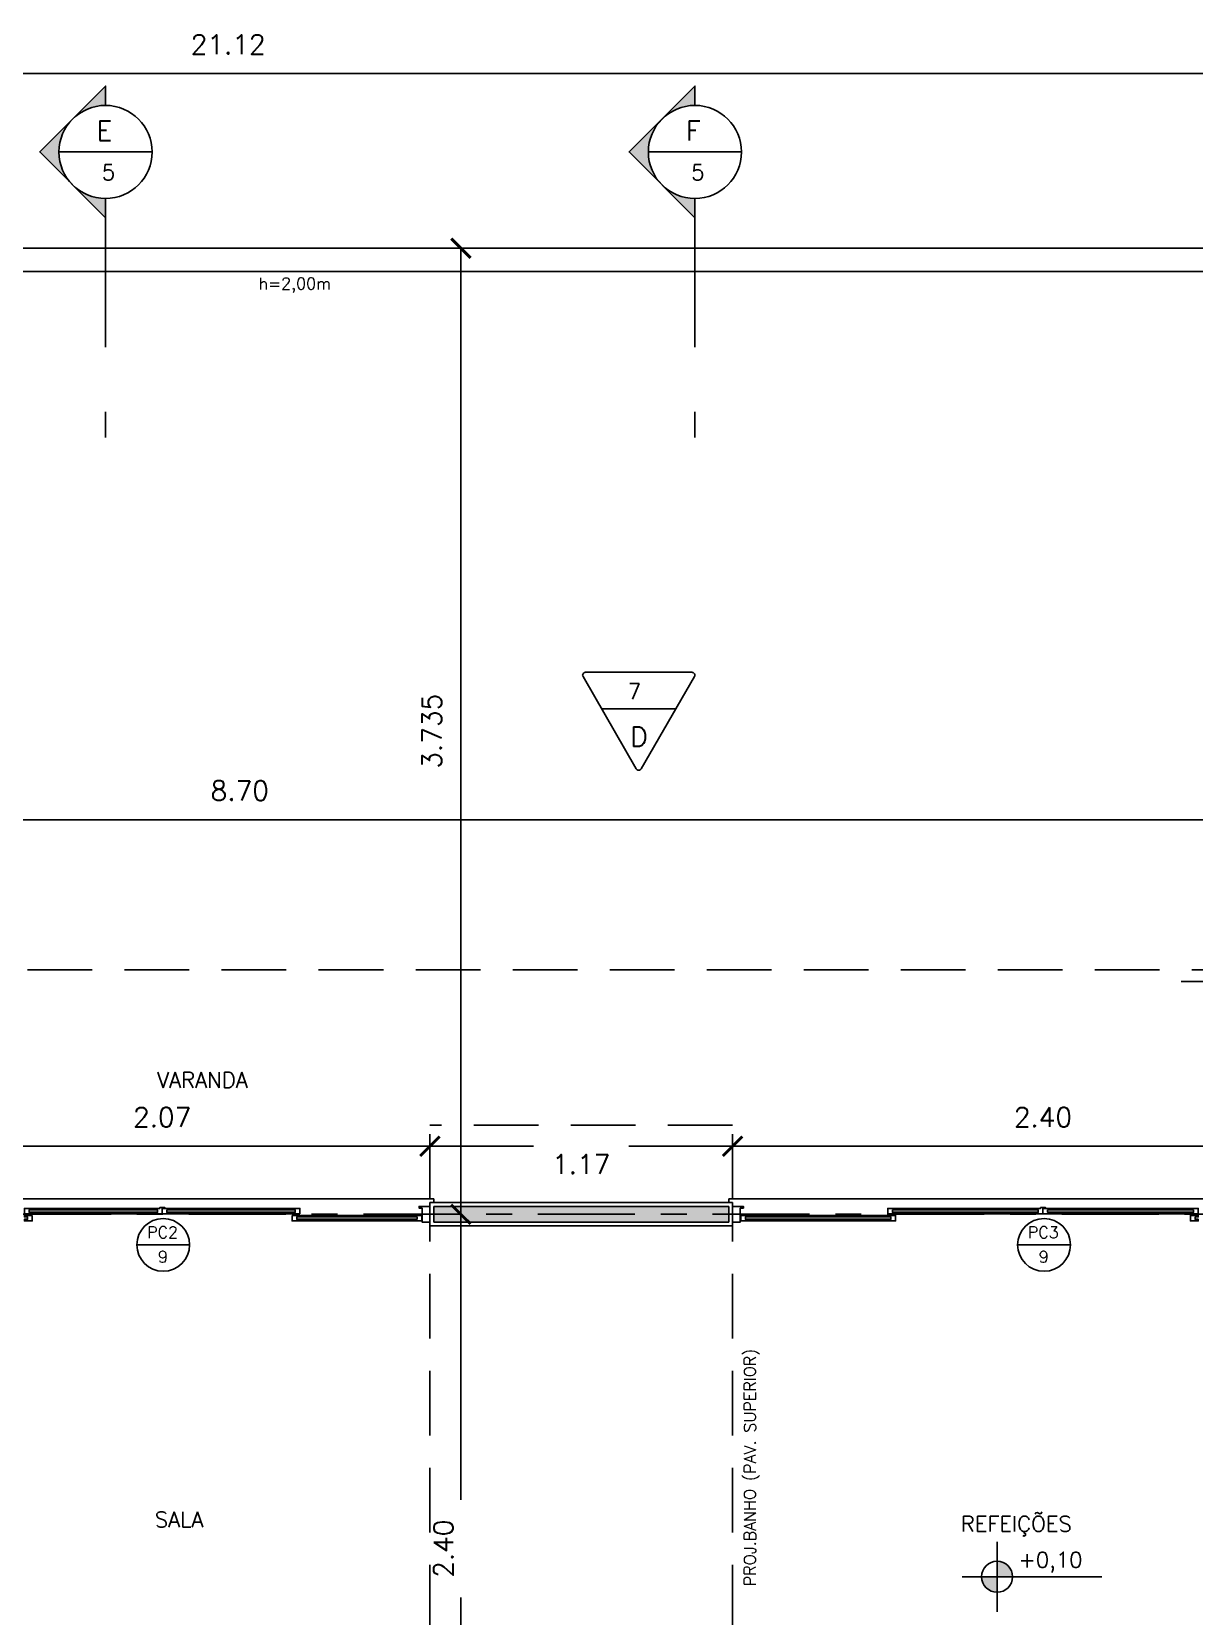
# Model space of a CAD drawing. Header units: millimetres. Extents: x 128 to 761, y 122 to 191.
# Drawn here: x 138.81 to 143.3, y 131.62 to 137.75 of the extents above; entities that cross this region are included whole.
import ezdxf
from ezdxf.enums import TextEntityAlignment as Align

# ---------------------------------------------------------------- set-up
doc = ezdxf.new("R2010")
doc.units = ezdxf.units.MM
for name, pattern in [('CENTER', [0.6, 0.375, -0.075, 0.075, -0.075]), ('DASHDOT', [1, 0.5, -0.25, 0, -0.25]), ('HIDDEN', [0.375, 0.25, -0.125])]:
    doc.linetypes.add(name, pattern=pattern)
for name, color, linetype in [('ALV', 5, 'Continuous'), ('CAIX', 2, 'Continuous'), ('CAIXN', 7, 'Continuous'), ('COTAS', 1, 'Continuous'), ('EIXOS', 141, 'CENTER'), ('LPROJ', 7, 'HIDDEN'), ('LVISTA02', 1, 'Continuous'), ('NOTAS', 2, 'Continuous'), ('REVEST', 2, 'Continuous'), ('SOLID', 8, 'Continuous'), ('TEXT', 3, 'Continuous')]:
    doc.layers.add(name, color=color, linetype=linetype)
doc.styles.add('100-50', font='romans.shx', dxfattribs={"height": 0.125})
doc.styles.add('60-50', font='romans.shx', dxfattribs={"height": 0.075})
doc.styles.add('80-50', font='romans.shx', dxfattribs={"height": 0.1})
doc.dimstyles.new('50', dxfattribs={"dimtxt": 0.1, "dimasz": 2.5, "dimexe": 1.25, "dimexo": 0.625, "dimgap": 0.075, "dimtad": 1, "dimzin": 0, "dimdsep": 46, "dimtxsty": '60-50', "dimcen": 2.5, "dimclrt": 3, "dimadec": 0, "dimazin": 0, "dimtfac": 1, "dimtmove": 0, "dimatfit": 3, "dimfxl": 1, "dimarcsym": 0})

# ---------------------------------------------------------------- blocks, each defined once
blk = doc.blocks.new('_ARCHTICK')
at = {"color": 0, "linetype": 'ByBlock', "const_width": 0.15}
blk.add_lwpolyline([(-0.5, -0.5), (0.5, 0.5)], dxfattribs=at)
blk = doc.blocks.new('*D14')
at = {"layer": 'COTAS', "color": 0, "lineweight": -2}
for p, q in [((135.2635, 134.1081), (135.2635, 134.7774)), ((143.9635, 134.7024), (135.2635, 134.7024))]:
    blk.add_line(p, q, dxfattribs=at)
at = {"layer": 'DEFPOINTS', "color": 0}
for p in [(135.2635, 134.7024), (143.9635, 134.5249), (135.2635, 134.0331)]:
    blk.add_point(p, dxfattribs=at)
at = {"layer": 'COTAS', "color": 0, "lineweight": -2, "xscale": 0.075, "yscale": 0.075, "zscale": 0.075, "rotation": 180}
blk.add_blockref('_ARCHTICK', (135.2635, 134.7024), dxfattribs=at)
at = {"layer": 'COTAS', "color": 0, "lineweight": -2, "xscale": 0.075, "yscale": 0.075, "zscale": 0.075}
blk.add_blockref('_ARCHTICK', (143.9635, 134.7024), dxfattribs=at)
at = {"layer": 'COTAS', "color": 3, "insert": (139.6135, 134.8149), "char_height": 0.075, "attachment_point": 5, "style": '60-50'}
blk.add_mtext('8.70', dxfattribs=at)
blk = doc.blocks.new('*D20')
at = {"layer": 'COTAS', "color": 0, "lineweight": -2}
for p, q in [((129.0085, 137.286), (129.0085, 137.6626)), ((150.1285, 137.286), (150.1285, 137.6626)), ((129.0085, 137.5876), (150.1285, 137.5876))]:
    blk.add_line(p, q, dxfattribs=at)
at = {"layer": 'DEFPOINTS', "color": 0}
for p in [(150.1285, 137.5876), (129.0085, 137.211), (150.1285, 137.211)]:
    blk.add_point(p, dxfattribs=at)
at = {"layer": 'COTAS', "color": 0, "lineweight": -2, "xscale": 0.075, "yscale": 0.075, "zscale": 0.075, "rotation": 180}
blk.add_blockref('_ARCHTICK', (129.0085, 137.5876), dxfattribs=at)
at = {"layer": 'COTAS', "color": 0, "lineweight": -2, "xscale": 0.075, "yscale": 0.075, "zscale": 0.075}
blk.add_blockref('_ARCHTICK', (150.1285, 137.5876), dxfattribs=at)
at = {"layer": 'COTAS', "color": 3, "insert": (139.5685, 137.7001), "char_height": 0.075, "attachment_point": 5, "style": '60-50'}
blk.add_mtext('21.12', dxfattribs=at)
blk = doc.blocks.new('*D44')
at = {"layer": 'COTAS', "color": 0, "lineweight": -2}
for p, q in [((140.4682, 133.1771), (140.4682, 132.0734)), ((140.4682, 130.7771), (140.4682, 131.6948))]:
    blk.add_line(p, q, dxfattribs=at)
at = {"layer": 'DEFPOINTS', "color": 0}
for p in [(140.4682, 133.1771), (140.4682, 133.1771), (140.4682, 130.7771)]:
    blk.add_point(p, dxfattribs=at)
at = {"layer": 'COTAS', "color": 0, "lineweight": -2, "xscale": 0.075, "yscale": 0.075, "zscale": 0.075}
for p, rotation in [((140.4682, 133.1771), 90), ((140.4682, 130.7771), 270)]:
    blk.add_blockref('_ARCHTICK', p, dxfattribs=dict(at, rotation=rotation))
at = {"layer": 'COTAS', "color": 3, "insert": (140.4007, 131.8841), "char_height": 0.075, "attachment_point": 5, "rotation": 90, "style": '60-50'}
blk.add_mtext('2.40', dxfattribs=at)
blk = doc.blocks.new('*D45')
at = {"layer": 'COTAS', "color": 0, "lineweight": -2}
blk.add_line((140.4682, 133.1771), (140.4682, 136.9121), dxfattribs=at)
at = {"layer": 'DEFPOINTS', "color": 0}
for p in [(140.4682, 136.9121), (140.4682, 136.9121), (140.4682, 133.1771)]:
    blk.add_point(p, dxfattribs=at)
at = {"layer": 'COTAS', "color": 0, "lineweight": -2, "xscale": 0.075, "yscale": 0.075, "zscale": 0.075}
for p, rotation in [((140.4682, 136.9121), 90), ((140.4682, 133.1771), 270)]:
    blk.add_blockref('_ARCHTICK', p, dxfattribs=dict(at, rotation=rotation))
at = {"layer": 'COTAS', "color": 3, "insert": (140.3557, 135.0446), "char_height": 0.075, "attachment_point": 5, "rotation": 90, "style": '60-50'}
blk.add_mtext('3.735', dxfattribs=at)
blk = doc.blocks.new('*D95')
at = {"layer": 'COTAS', "color": 0, "lineweight": -2}
blk.add_line((138.2785, 133.44), (140.3485, 133.44), dxfattribs=at)
at = {"layer": 'DEFPOINTS', "color": 0}
for p in [(138.2785, 133.44), (140.3485, 133.44), (140.3485, 133.44)]:
    blk.add_point(p, dxfattribs=at)
at = {"layer": 'COTAS', "color": 0, "lineweight": -2, "xscale": 0.075, "yscale": 0.075, "zscale": 0.075, "rotation": 180}
blk.add_blockref('_ARCHTICK', (138.2785, 133.44), dxfattribs=at)
at = {"layer": 'COTAS', "color": 0, "lineweight": -2, "xscale": 0.075, "yscale": 0.075, "zscale": 0.075}
blk.add_blockref('_ARCHTICK', (140.3485, 133.44), dxfattribs=at)
at = {"layer": 'COTAS', "color": 3, "insert": (139.3135, 133.5525), "char_height": 0.075, "attachment_point": 5, "style": '60-50'}
blk.add_mtext('2.07', dxfattribs=at)
blk = doc.blocks.new('*D96')
at = {"layer": 'COTAS', "color": 0, "lineweight": -2}
for p, q in [((140.3485, 133.44), (140.7496, 133.44)), ((141.5185, 133.44), (141.1174, 133.44))]:
    blk.add_line(p, q, dxfattribs=at)
at = {"layer": 'DEFPOINTS', "color": 0}
for p in [(140.3485, 133.44), (141.5185, 133.44), (141.5185, 133.44)]:
    blk.add_point(p, dxfattribs=at)
at = {"layer": 'COTAS', "color": 0, "lineweight": -2, "xscale": 0.075, "yscale": 0.075, "zscale": 0.075, "rotation": 180}
blk.add_blockref('_ARCHTICK', (140.3485, 133.44), dxfattribs=at)
at = {"layer": 'COTAS', "color": 0, "lineweight": -2, "xscale": 0.075, "yscale": 0.075, "zscale": 0.075}
blk.add_blockref('_ARCHTICK', (141.5185, 133.44), dxfattribs=at)
at = {"layer": 'COTAS', "color": 3, "insert": (140.9335, 133.3709), "char_height": 0.075, "attachment_point": 5, "style": '60-50'}
blk.add_mtext('1.17', dxfattribs=at)
blk = doc.blocks.new('*D97')
at = {"layer": 'COTAS', "color": 0, "lineweight": -2}
for p, q in [((143.9185, 133.3166), (143.9185, 133.515)), ((141.5185, 133.44), (143.9185, 133.44))]:
    blk.add_line(p, q, dxfattribs=at)
at = {"layer": 'DEFPOINTS', "color": 0}
for p in [(141.5185, 133.44), (143.9185, 133.44), (143.9185, 133.2416)]:
    blk.add_point(p, dxfattribs=at)
at = {"layer": 'COTAS', "color": 0, "lineweight": -2, "xscale": 0.075, "yscale": 0.075, "zscale": 0.075, "rotation": 180}
blk.add_blockref('_ARCHTICK', (141.5185, 133.44), dxfattribs=at)
at = {"layer": 'COTAS', "color": 0, "lineweight": -2, "xscale": 0.075, "yscale": 0.075, "zscale": 0.075}
blk.add_blockref('_ARCHTICK', (143.9185, 133.44), dxfattribs=at)
at = {"layer": 'COTAS', "color": 3, "insert": (142.7185, 133.5525), "char_height": 0.075, "attachment_point": 5, "style": '60-50'}
blk.add_mtext('2.40', dxfattribs=at)

msp = doc.modelspace()

# ---------------------------------------------------------------- hatches: boundary and pattern name
at = {"layer": 'NOTAS'}
h = msp.add_hatch(color=1, dxfattribs=at)
h.paths.add_polyline_path([(138.9673, 137.4116), (138.84, 137.2843), (138.9673, 137.157, -0.414214)])
h.paths.add_polyline_path([(138.9673, 137.157), (139.0946, 137.0297), (139.0946, 137.1043, -0.198912)])
h.paths.add_polyline_path([(139.0946, 137.4643), (139.0946, 137.5388), (138.9673, 137.4116, -0.198912)])
h = msp.add_hatch(color=1, dxfattribs=at)
h.paths.add_polyline_path([(141.2458, 137.4116), (141.1185, 137.2843), (141.2458, 137.157, -0.414214)])
h.paths.add_polyline_path([(141.2458, 137.157), (141.3731, 137.0297), (141.3731, 137.1043, -0.198912)])
h.paths.add_polyline_path([(141.3731, 137.4643), (141.3731, 137.5388), (141.2458, 137.4116, -0.198912)])
h = msp.add_hatch(color=1, dxfattribs=at)
h.paths.add_polyline_path([(142.541, 131.7154), (142.541, 131.7754), (142.481, 131.7754, 0.414214)])
h.paths.add_polyline_path([(142.541, 131.8354), (142.541, 131.7754), (142.601, 131.7754, 0.414214)])
at = {"layer": 'SOLID'}
h = msp.add_hatch(color=256, dxfattribs=at)
h.paths.add_polyline_path([(141.5035, 133.1471), (141.5035, 133.2071), (140.3635, 133.2071), (140.3635, 133.1471)])
h.paths.add_polyline_path([(140.3635, 130.8071), (140.3635, 130.7471), (141.4435, 130.7471), (141.4435, 130.7171), (141.5035, 130.7171), (141.5035, 130.7471), (142.1335, 130.7471), (142.1335, 130.7171), (142.1935, 130.7171), (142.1935, 130.8071)])
h.paths.add_polyline_path([(141.4435, 129.2624), (141.4435, 128.7818), (141.1818, 128.6771), (141.0835, 128.6771), (141.0835, 128.6171), (141.4435, 128.6171), (141.4435, 127.8971), (141.5035, 127.8971), (141.5035, 128.6771), (141.5335, 128.6771), (141.5335, 128.7371), (141.5035, 128.7371), (141.5035, 130.1471), (141.4435, 130.1471), (141.4435, 129.4271), (141.0835, 129.4271), (141.0835, 129.3671), (141.1818, 129.3671)])
h.paths.add_polyline_path([(140.3635, 126.9371), (140.3635, 126.8171), (141.5035, 126.8171), (141.5035, 126.9371)])
h.paths.add_polyline_path([(142.1335, 126.9371), (142.1335, 126.8171), (143.3035, 126.8171), (143.3035, 126.9371), (142.8235, 126.9371), (142.8235, 126.9431), (142.7635, 126.9431), (142.7635, 126.9371)])
h.paths.add_polyline_path([(142.1935, 127.9571), (142.1935, 127.9631), (142.1335, 127.9631), (142.1335, 127.8971), (142.7635, 127.8971), (142.7635, 127.8911), (142.8235, 127.8911), (142.8235, 127.8971), (143.3035, 127.8971), (143.3035, 127.9571)])
h.paths.add_polyline_path([(143.2435, 128.7371), (143.2435, 128.6171), (143.9935, 128.6171), (143.9935, 129.4271), (143.6335, 129.4271), (143.6335, 130.0571), (145.7815, 130.0571), (145.7815, 130.1171), (145.6735, 130.1171), (145.6735, 130.1471), (145.6135, 130.1471), (145.6135, 130.1171), (143.9935, 130.1171), (143.9935, 130.1471), (143.9335, 130.1471), (143.9335, 130.1171), (142.1935, 130.1171), (142.1935, 130.1471), (142.1335, 130.1471), (142.1335, 130.0571), (143.5735, 130.0571), (143.5735, 129.4271), (142.1335, 129.4271), (142.1335, 128.7371), (142.1035, 128.7371), (142.1035, 128.6771), (142.1335, 128.6771), (142.1335, 128.4071), (142.1935, 128.4071), (142.1935, 129.3671), (143.9335, 129.3671), (143.9335, 128.7371)])
h.paths.add_polyline_path([(143.9935, 133.2266), (143.9335, 133.2266), (143.9335, 130.7171), (143.9935, 130.7171)])
h.paths.add_polyline_path([(143.9935, 134.1071), (143.9335, 134.1071), (143.9335, 133.7966), (143.9935, 133.7966)])

# ---------------------------------------------------------------- linework, layer by layer
at = {"layer": 'ALV'}
for p, q in [((140.3635, 133.2071), (141.5035, 133.2071)), ((140.3635, 133.1471), (140.3635, 133.2071)), ((141.5035, 133.1471), (141.5035, 133.2071)), ((140.3635, 133.1471), (141.5035, 133.1471))]:
    msp.add_line(p, q, dxfattribs=at)
at = {"layer": 'CAIX', "color": 1}
for p, q in [((138.8095, 133.1996), (139.2835, 133.1996)), ((139.816, 133.1996), (139.3435, 133.1996)), ((142.1485, 133.1996), (142.6885, 133.1996)), ((143.2885, 133.1996), (142.7485, 133.1996)), ((138.8095, 133.1786), (139.2835, 133.1786)), ((139.816, 133.1786), (139.3435, 133.1786)), ((140.287, 133.1726), (139.846, 133.1726)), ((140.287, 133.1516), (139.846, 133.1516)), ((141.58, 133.1726), (142.1185, 133.1726)), ((141.58, 133.1516), (142.1185, 133.1516)), ((142.1485, 133.1786), (142.6885, 133.1786)), ((143.2885, 133.1786), (142.7485, 133.1786))]:
    msp.add_line(p, q, dxfattribs=at)
at = {"layer": 'CAIX'}
for p, q in [((138.811, 133.1936), (139.2835, 133.1936)), ((138.811, 133.1846), (139.2835, 133.1846)), ((139.8265, 133.1936), (139.3435, 133.1936)), ((139.8265, 133.1846), (139.3435, 133.1846)), ((140.2975, 133.1666), (139.846, 133.1666)), ((140.2975, 133.1576), (139.846, 133.1576)), ((141.58, 133.1666), (142.1185, 133.1666)), ((141.58, 133.1576), (142.1185, 133.1576)), ((142.1485, 133.1936), (142.6885, 133.1936)), ((142.1485, 133.1846), (142.6885, 133.1846)), ((143.2885, 133.1936), (142.7485, 133.1936)), ((143.2885, 133.1846), (142.7485, 133.1846))]:
    msp.add_line(p, q, dxfattribs=at)
for points in [[(138.781, 133.1786), (138.811, 133.1786), (138.811, 133.1846), (138.799, 133.1846), (138.799, 133.1936), (138.811, 133.1936), (138.811, 133.1996), (138.781, 133.1996)], [(139.2835, 133.1936), (139.2955, 133.1936), (139.2955, 133.1846), (139.2835, 133.1846), (139.2835, 133.1786), (139.3135, 133.1786), (139.3135, 133.1996), (139.3239, 133.1996), (139.3239, 133.2029), (139.3045, 133.2029), (139.3045, 133.1996), (139.2835, 133.1996)], [(139.3315, 133.1936), (139.3315, 133.1846), (139.3435, 133.1846), (139.3435, 133.1786), (139.3135, 133.1786), (139.3135, 133.1996), (139.3435, 133.1996), (139.3435, 133.1936)], [(139.846, 133.1786), (139.816, 133.1786), (139.816, 133.1846), (139.828, 133.1846), (139.828, 133.1936), (139.816, 133.1936), (139.816, 133.1996), (139.846, 133.1996)], [(142.1365, 133.1936), (142.1365, 133.1846), (142.1485, 133.1846), (142.1485, 133.1786), (142.1185, 133.1786), (142.1185, 133.1996), (142.1485, 133.1996), (142.1485, 133.1936)], [(142.7365, 133.1936), (142.7365, 133.1846), (142.7485, 133.1846), (142.7485, 133.1786), (142.7185, 133.1786), (142.7185, 133.1996), (142.7485, 133.1996), (142.7485, 133.1936)], [(143.3005, 133.1936), (143.3005, 133.1846), (143.2885, 133.1846), (143.2885, 133.1786), (143.3185, 133.1786), (143.3185, 133.1996), (143.2885, 133.1996), (143.2885, 133.1936)], [(138.811, 133.1726), (138.781, 133.1726), (138.781, 133.1666), (138.793, 133.1666), (138.793, 133.1576), (138.781, 133.1576), (138.781, 133.1516), (138.811, 133.1516)], [(139.816, 133.1726), (139.846, 133.1726), (139.846, 133.1666), (139.834, 133.1666), (139.834, 133.1576), (139.846, 133.1576), (139.846, 133.1516), (139.816, 133.1516)], [(140.317, 133.1726), (140.287, 133.1726), (140.287, 133.1666), (140.299, 133.1666), (140.299, 133.1576), (140.287, 133.1576), (140.287, 133.1516), (140.317, 133.1516)], [(141.55, 133.1726), (141.58, 133.1726), (141.58, 133.1666), (141.568, 133.1666), (141.568, 133.1576), (141.58, 133.1576), (141.58, 133.1516), (141.55, 133.1516)], [(142.1185, 133.1726), (142.1185, 133.1666), (142.1305, 133.1666), (142.1305, 133.1576), (142.1185, 133.1576), (142.1185, 133.1516), (142.1485, 133.1516), (142.1485, 133.1726)], [(143.3065, 133.1666), (143.3065, 133.1576), (143.3185, 133.1576), (143.3185, 133.1516), (143.2885, 133.1516), (143.2885, 133.1726), (143.3185, 133.1726), (143.3185, 133.1666)]]:
    msp.add_lwpolyline(points, close=True, dxfattribs=at)
for points in [[(140.3485, 133.2071), (140.3065, 133.2071), (140.3065, 133.2011), (140.3185, 133.2011), (140.3185, 133.1471), (140.3485, 133.1471)], [(141.5185, 133.2071), (141.5605, 133.2071), (141.5605, 133.2011), (141.5485, 133.2011), (141.5485, 133.1471), (141.5185, 133.1471)], [(142.7289, 133.1996), (142.7289, 133.2029), (142.7095, 133.2029), (142.7095, 133.1996), (142.6885, 133.1996), (142.6885, 133.1936), (142.7005, 133.1936), (142.7005, 133.1846), (142.6885, 133.1846), (142.6885, 133.1786), (142.7185, 133.1786), (142.7185, 133.1996)]]:
    msp.add_lwpolyline(points, dxfattribs=at)
at = {"layer": 'CAIXN', "color": 8, "ltscale": 0.5}
for p, q in [((139.2156, 133.0587), (139.4196, 133.0587)), ((142.6206, 133.0587), (142.8246, 133.0587))]:
    msp.add_line(p, q, dxfattribs=at)
for centre in [(139.3176, 133.0587), (142.7226, 133.0587)]:
    msp.add_circle(centre, 0.102, dxfattribs=at)
at = {"layer": 'EIXOS'}
for p, q in [((143.2524, 134.0771), (148.2459, 134.0771)), ((134.6912, 133.1771), (147.466, 133.1771))]:
    msp.add_line(p, q, dxfattribs=at)
at = {"layer": 'LPROJ'}
for p, q in [((143.9185, 134.1221), (135.1885, 134.1221)), ((141.5185, 133.5221), (140.3485, 133.5221)), ((140.3485, 133.2371), (140.3485, 133.5221)), ((141.5185, 133.2371), (141.5185, 133.5221)), ((140.3485, 130.8221), (140.3485, 133.1321)), ((141.5185, 130.8221), (141.5185, 133.1321))]:
    msp.add_line(p, q, dxfattribs=at)
at = {"layer": 'LVISTA02', "color": 2}
for p, q in [((150.1285, 136.9121), (129.8778, 136.9121)), ((150.1285, 136.8221), (130.6053, 136.8221))]:
    msp.add_line(p, q, dxfattribs=at)
at = {"layer": 'LVISTA02'}
for p, q in [((138.2635, 133.2371), (140.3635, 133.2371)), ((140.3635, 133.2221), (140.3635, 133.2371)), ((141.5035, 133.2371), (143.9035, 133.2371)), ((141.5035, 133.2221), (141.5035, 133.2371))]:
    msp.add_line(p, q, dxfattribs=at)
at = {"layer": 'NOTAS', "color": 1, "ltscale": 0.5}
for p, q in [((138.9146, 137.2843), (139.2746, 137.2843)), ((141.1931, 137.2843), (141.5531, 137.2843)), ((141.0122, 135.1316), (141.2992, 135.1316))]:
    msp.add_line(p, q, dxfattribs=at)
at = {"layer": 'NOTAS', "color": 5, "linetype": 'DASHDOT'}
for p, q in [((139.0946, 137.0297), (139.0946, 136.0586)), ((141.3731, 137.0297), (141.3731, 136.0586))]:
    msp.add_line(p, q, dxfattribs=at)
at = {"layer": 'NOTAS', "color": 1}
for p, q in [((142.541, 131.6404), (142.541, 131.9104)), ((142.406, 131.7754), (142.9457, 131.7754))]:
    msp.add_line(p, q, dxfattribs=at)
at = {"layer": 'NOTAS', "color": 1, "ltscale": 0.5}
for points in [[(139.0946, 137.1043), (139.0946, 137.0297), (138.84, 137.2843), (139.0946, 137.5388), (139.0946, 137.4643)], [(141.3731, 137.1043), (141.3731, 137.0297), (141.1185, 137.2843), (141.3731, 137.5388), (141.3731, 137.4643)]]:
    msp.add_lwpolyline(points, dxfattribs=at)
at = {"layer": 'NOTAS', "color": 2, "ltscale": 0.5}
msp.add_lwpolyline([(141.371, 135.2558), (141.1654, 134.8998, -0.57735), (141.146, 134.8998), (140.9404, 135.2558, -0.57735), (140.9502, 135.2727), (141.3612, 135.2727, -0.57735)], format="xyb", close=True, dxfattribs=at)
for centre, radius in [((139.0946, 137.2843), 0.18), ((141.3731, 137.2843), 0.18), ((142.541, 131.7754), 0.06)]:
    msp.add_circle(centre, radius, dxfattribs=at)
at = {"layer": 'REVEST'}
for p, q in [((140.3485, 133.2221), (141.5185, 133.2221)), ((140.3485, 133.1321), (140.3485, 133.2221)), ((141.5185, 133.1321), (141.5185, 133.2221)), ((140.3485, 133.1321), (141.5185, 133.1321))]:
    msp.add_line(p, q, dxfattribs=at)

# ---------------------------------------------------------------- texts
at = {"layer": 'CAIXN', "color": 2, "ltscale": 0.5, "char_height": 0.045, "attachment_point": 5, "style": '60-50'}
for s, insert in [('PC2', (139.3149, 133.1072)), ('PC3', (142.7198, 133.1072)), ('9', (139.3165, 133.0126)), ('9', (142.7215, 133.0126))]:
    msp.add_mtext(s, dxfattribs=dict(at, insert=insert))
at = {"layer": 'NOTAS', "color": 5, "ltscale": 0.5, "style": '100-50'}
for s, p in [('E', (139.0593, 137.3291)), ('F', (141.3378, 137.3291)), ('D', (141.1233, 134.9861))]:
    msp.add_text(s, height=0.075, dxfattribs=at).set_placement(p)
at = {"layer": 'NOTAS', "color": 2, "ltscale": 0.5, "style": '100-50'}
for p in [(139.1059, 137.1756), (141.3844, 137.1756)]:
    msp.add_text('5', height=0.06, dxfattribs=at).set_placement(p, align=Align.CENTER)
at = {"layer": 'NOTAS', "color": 1, "style": '60-50'}
msp.add_text('h=2,00m', height=0.045, dxfattribs=at).set_placement((139.6865, 136.7531))
at = {"layer": 'NOTAS', "color": 2, "ltscale": 0.5, "style": '100-50'}
msp.add_text('7', height=0.06, dxfattribs=at).set_placement((141.1135, 135.169))
at = {"layer": 'NOTAS', "color": 1, "style": '60-50'}
msp.add_text('PROJ.BANHO (PAV. SUPERIOR)', height=0.045, rotation=90, dxfattribs=at).set_placement((141.608, 131.7392))
at = {"layer": 'NOTAS', "color": 3, "style": '80-50'}
msp.add_text('+0,10', height=0.06, dxfattribs=at).set_placement((142.6245, 131.8109))
at = {"layer": 'TEXT', "style": '80-50'}
for s, p in [('VARANDA', (139.2946, 133.6664)), ('SALA', (139.2856, 131.9668)), ('REFEIÇÕES', (142.4007, 131.9502))]:
    msp.add_text(s, height=0.06, dxfattribs=at).set_placement(p)

# ---------------------------------------------------------------- dimensions: what is measured, and where the dimension line sits
at = {"layer": 'COTAS'}
for base, p1, p2, override, picture, middle in [((150.1285, 137.5876), (129.0085, 137.211), (150.1285, 137.211), {"dimasz": 0.075, "dimexe": 0.075, "dimexo": 0.075, "dimzin": 4, "dimblk1": 'ARCHTICK', "dimblk2": 'ARCHTICK', "dimsah": 1, "dimtmove": 2}, '*D20', (139.5685, 137.7001)), ((135.2635, 134.7024), (143.9635, 134.5249), (135.2635, 134.0331), {"dimasz": 0.075, "dimexe": 0.075, "dimexo": 0.075, "dimzin": 4, "dimblk1": 'ARCHTICK', "dimblk2": 'ARCHTICK', "dimsah": 1, "dimse1": 1, "dimtmove": 2}, '*D14', (139.6135, 134.8149)), ((140.3485, 133.44), (138.2785, 133.44), (140.3485, 133.44), {"dimasz": 0.075, "dimexe": 0.075, "dimexo": 0.075, "dimzin": 4, "dimblk1": 'ARCHTICK', "dimblk2": 'ARCHTICK', "dimsah": 1, "dimse1": 1, "dimtofl": 0, "dimtmove": 2}, '*D95', (139.3135, 133.5525)), ((143.9185, 133.44), (141.5185, 133.44), (143.9185, 133.2416), {"dimasz": 0.075, "dimexe": 0.075, "dimexo": 0.075, "dimzin": 4, "dimblk1": 'ARCHTICK', "dimblk2": 'ARCHTICK', "dimsah": 1, "dimse1": 1, "dimtofl": 0, "dimtmove": 2}, '*D97', (142.7185, 133.5525))]:
    dim = msp.add_linear_dim(base=base, p1=p1, p2=p2, dimstyle='50', override=override, dxfattribs=at)
    dim.commit()
    dim.dimension.update_dxf_attribs({"geometry": picture, "text_midpoint": middle})
dim = msp.add_linear_dim(base=(140.4682, 136.9121), p1=(140.4682, 133.1771), p2=(140.4682, 136.9121), angle=90, dimstyle='50', override={"dimasz": 0.075, "dimexe": 0.075, "dimexo": 0.075, "dimdec": 3, "dimzin": 4, "dimblk1": 'ARCHTICK', "dimblk2": 'ARCHTICK', "dimsah": 1, "dimse1": 1, "dimtmove": 2}, dxfattribs=at)
dim.commit()
dim.dimension.update_dxf_attribs({"geometry": '*D45', "text_midpoint": (140.3557, 135.0446)})
dim = msp.add_linear_dim(base=(141.5185, 133.44), p1=(140.3485, 133.44), p2=(141.5185, 133.44), dimstyle='50', override={"dimasz": 0.075, "dimexe": 0.075, "dimexo": 0.075, "dimzin": 4, "dimblk1": 'ARCHTICK', "dimblk2": 'ARCHTICK', "dimsah": 1, "dimse1": 1, "dimtofl": 0, "dimtmove": 2}, dxfattribs=at)
dim.commit()
dim.dimension.update_dxf_attribs({"geometry": '*D96', "text_midpoint": (140.9335, 133.3709), "dimtype": 160})
dim = msp.add_linear_dim(base=(140.4682, 133.1771), p1=(140.4682, 130.7771), p2=(140.4682, 133.1771), angle=90, dimstyle='50', override={"dimasz": 0.075, "dimexe": 0.075, "dimexo": 0.075, "dimzin": 4, "dimblk1": 'ARCHTICK', "dimblk2": 'ARCHTICK', "dimsah": 1, "dimse1": 1, "dimtmove": 2}, dxfattribs=at)
dim.commit()
dim.dimension.update_dxf_attribs({"geometry": '*D44', "text_midpoint": (140.4007, 131.8841), "dimtype": 160})

doc.saveas('drawing.dxf')
